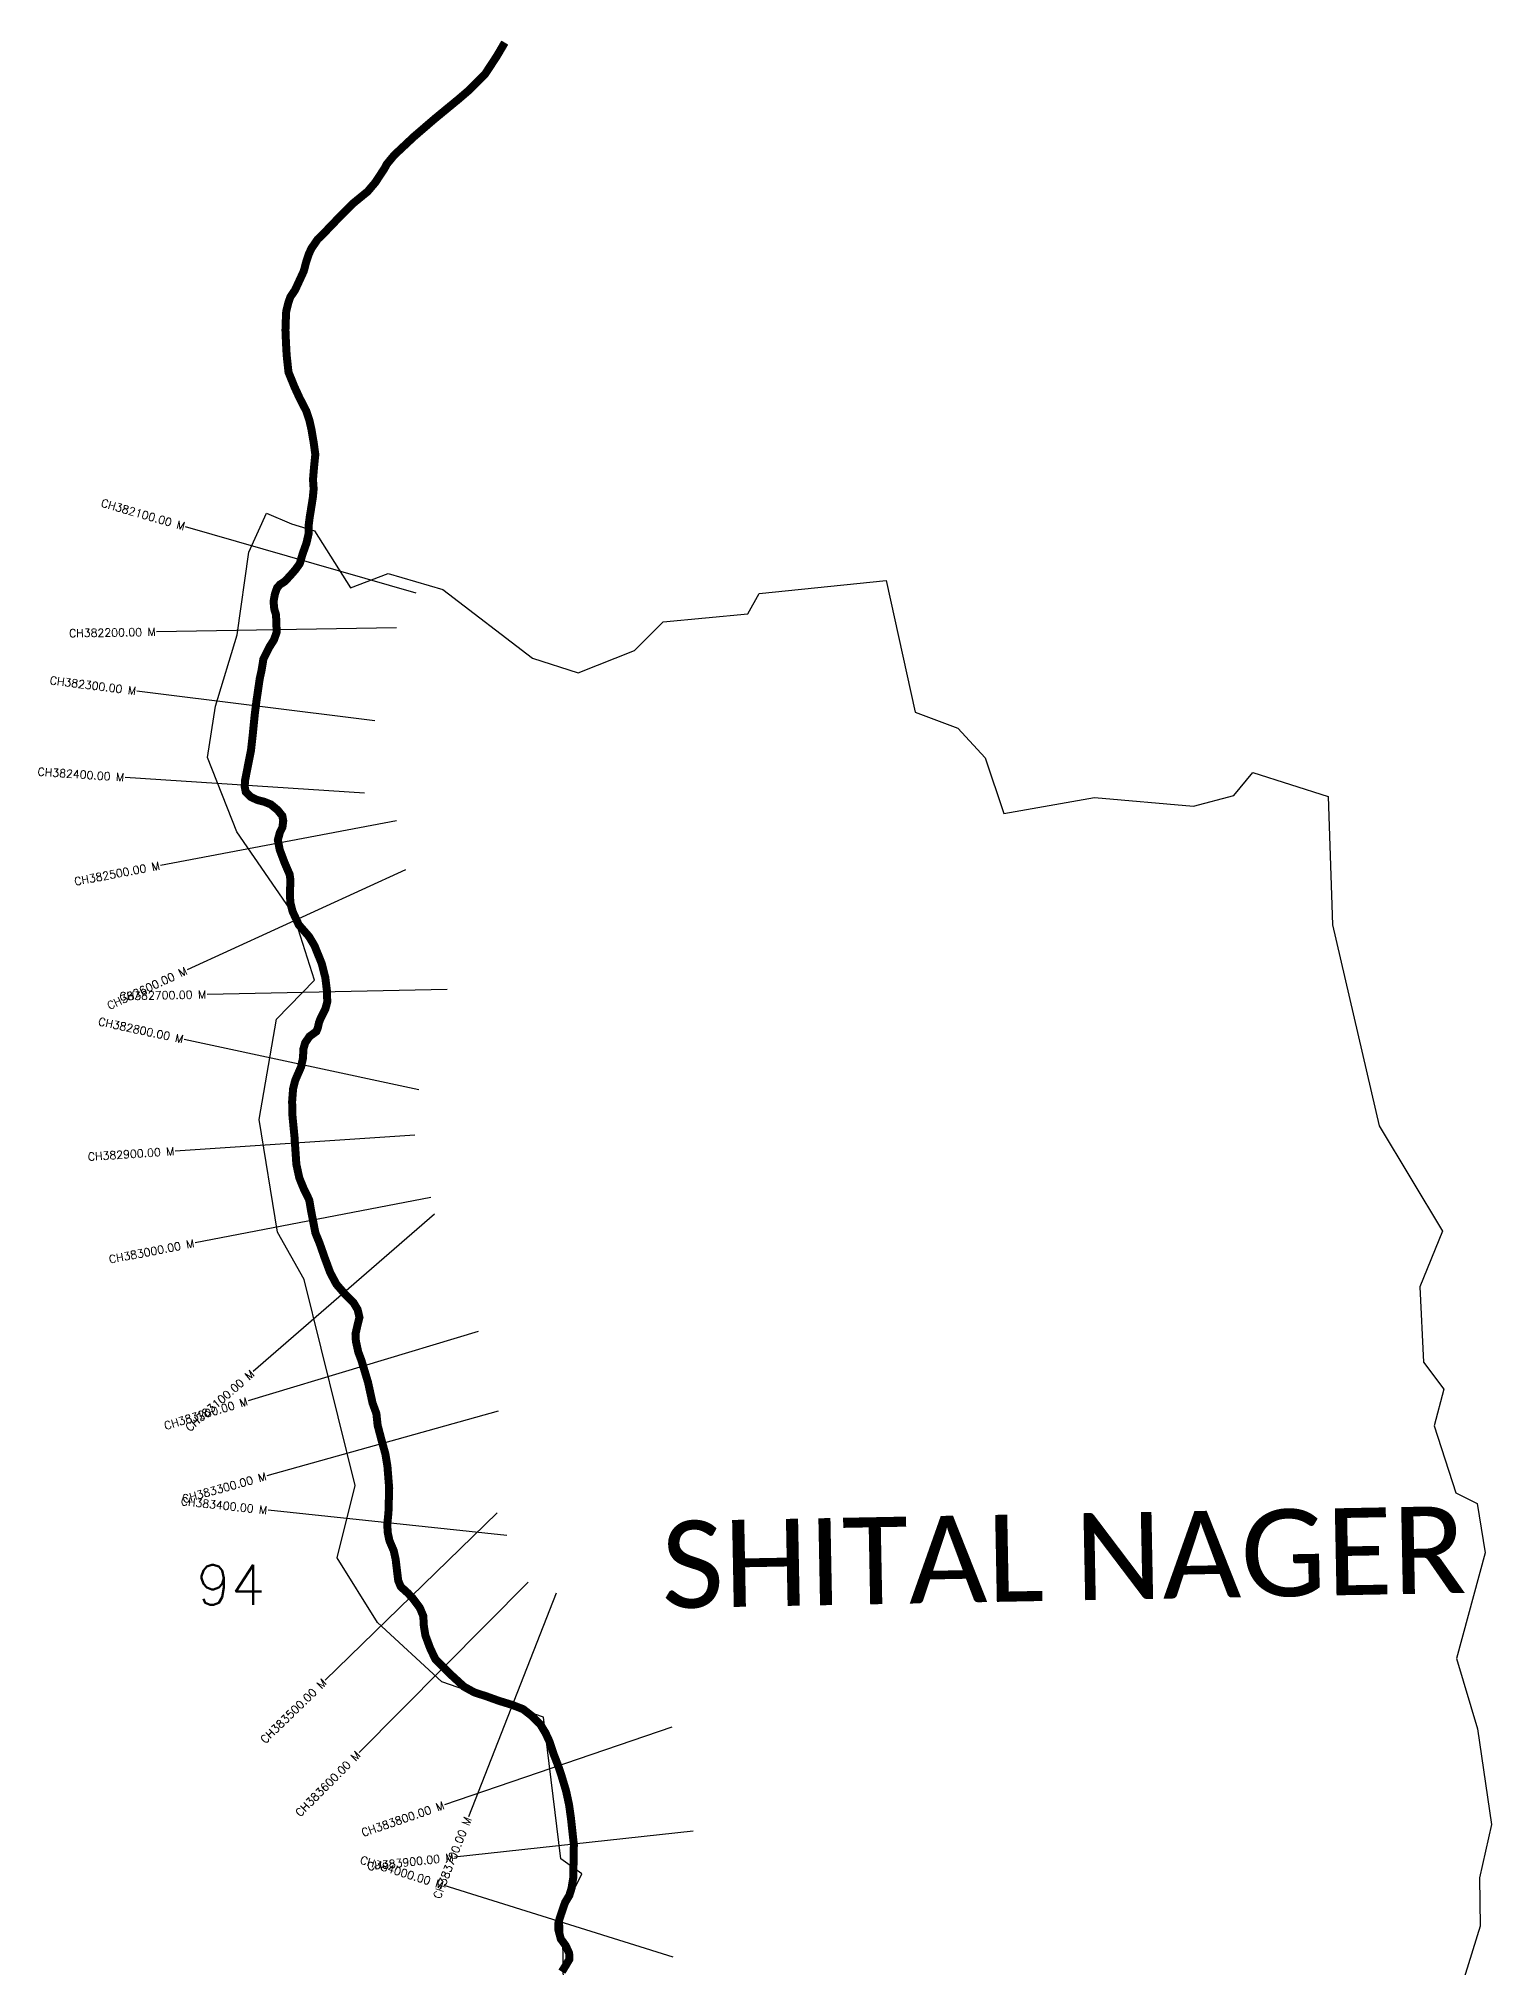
# Model space of a CAD drawing. Header units: metres. Extents: x 299731 to 302559, y 1953146 to 1957737.
# Drawn here: x 299731 to 301547, y 1955327 to 1957737 of the extents above; entities that cross this region are included whole.
import ezdxf
from ezdxf.enums import TextEntityAlignment as Align

# ---------------------------------------------------------------- set-up
doc = ezdxf.new("R2010")
doc.units = ezdxf.units.M
doc.header["$MEASUREMENT"] = 0
for name, color, linetype in [('CS', 134, 'Continuous'), ('CSMark', 6, 'Continuous'), ('UNPROTECTED', 10, 'Continuous'), ('VILLAGE NAME', 250, 'Continuous')]:
    doc.layers.add(name, color=color, linetype=linetype)
doc.styles.get("Standard").update_dxf_attribs({"font": 'simplex.shx'})

msp = doc.modelspace()

# ---------------------------------------------------------------- linework, layer by layer
at = {"color": 6, "flags": 128}
for points in [[(300387.5, 1955272.8), (300385.8, 1955395), (300409.9, 1955443.7), (300383.9, 1955462.5), (300362.2, 1955639.8), (300235.2, 1955683.8), (300154.6, 1955757.8), (300104.4, 1955838.8), (300126.9, 1955929.3), (300063.1, 1956186.5), (300029.9, 1956245.8), (300006.7, 1956386.4), (300028.7, 1956511.8), (300076, 1956560.8), (300049.8, 1956643), (299979.1, 1956746), (299942.2, 1956838.8), (299952.2, 1956903.2), (299979.5, 1956992.3), (299993.9, 1957095.7), (300015.8, 1957144.2), (300047.4, 1957131), (300076.1, 1957122.3), (300121.1, 1957050.9), (300168.2, 1957068.9), (300236.2, 1957049.1), (300348.4, 1956963.1), (300405.5, 1956944.6), (300476, 1956972.6), (300511.9, 1957008.3), (300617.5, 1957018.5), (300631.7, 1957044.1), (300790.4, 1957060), (300826.8, 1956895.8), (300880.1, 1956875.6), (300914, 1956838.5), (300937.6, 1956768.9), (301050.9, 1956788.8), (301174.6, 1956778.1), (301224.7, 1956791.6), (301248.4, 1956820.1)], [(301248.4, 1956820.1), (301342.7, 1956790.4)], [(301342.7, 1956790.4), (301348.3, 1956630), (301406.5, 1956378.8), (301485.4, 1956246.9), (301457.3, 1956177.5), (301461.8, 1956083.2), (301487.1, 1956049.6), (301475.1, 1956003.6), (301502.3, 1955920), (301529, 1955906.8), (301539.1, 1955845.2), (301503.3, 1955713), (301529.4, 1955625.1), (301546.7, 1955505.6), (301531.7, 1955438.8), (301532.8, 1955378.3), (301488.8, 1955237.4)]]:
    msp.add_lwpolyline(points, dxfattribs=at)
at = {"layer": 'CS'}
for p, q in [((300203.1, 1957044.2), (299914.8, 1957127.3)), ((300178.5, 1957000.9), (299878.6, 1956996)), ((300151.5, 1956884.6), (299853.9, 1956922)), ((300138.5, 1956794.5), (299839.2, 1956814.1)), ((300178.3, 1956759.8), (299883.5, 1956704.2)), ((300189.8, 1956698.5), (299917, 1956573.6)), ((300241.6, 1956548.9), (299941.7, 1956542.9)), ((300206.4, 1956423.6), (299913.1, 1956486.5)), ((300201.2, 1956367.1), (299901.8, 1956347.1)), ((300221.3, 1956289.1), (299926.7, 1956232.3)), ((300226.1, 1956268.1), (299999.5, 1956071.5)), ((300280.4, 1956121.6), (299993.2, 1956035)), ((300305.4, 1956021.9), (300016.5, 1955941.3)), ((300316.3, 1955866.6), (300017.9, 1955898.2)), ((300304.2, 1955895.1), (300089.2, 1955685.8)), ((300342.8, 1955808.5), (300131.6, 1955595.5)), ((300377.9, 1955794.6), (300268.4, 1955515.3)), ((300522.5, 1955627.3), (300238.6, 1955530.2)), ((300549.1, 1955497.2), (300250.8, 1955464.8)), ((300524.4, 1955339.6), (300238.1, 1955429.1))]:
    msp.add_line(p, q, dxfattribs=at)
at = {"layer": 'UNPROTECTED', "const_width": 10, "flags": 128}
msp.add_lwpolyline([(300313.8, 1957732.4), (300304, 1957715.7), (300295.3, 1957702.4), (300288.7, 1957692.4), (300270, 1957673.7), (300255.9, 1957661.6), (300226, 1957637), (300200, 1957614.6), (300175.4, 1957591.5), (300166.2, 1957580.3), (300163.6, 1957575.3), (300151.9, 1957557.5), (300142.3, 1957546.2), (300124.3, 1957531.5), (300111.1, 1957518.5), (300087.9, 1957494.3), (300080, 1957486.6), (300072.1, 1957475.1), (300068.7, 1957467.7), (300065.3, 1957457.2), (300062.6, 1957446.8), (300051.6, 1957423), (300045.8, 1957414.5), (300043, 1957406.2), (300040.6, 1957396.2), (300040, 1957383.2), (300039.7, 1957372.8), (300040.3, 1957358), (300041.2, 1957341.5), (300043.5, 1957320.4), (300051.1, 1957301.8), (300057.3, 1957288.3), (300065.7, 1957272), (300069.5, 1957260.7), (300072.1, 1957249.4), (300075, 1957232.3), (300077, 1957217.6), (300075.4, 1957201.8), (300074.1, 1957186.4), (300074.9, 1957174.6), (300073.9, 1957163.8), (300072.4, 1957154.2), (300070, 1957139.3), (300068.8, 1957130.1), (300068.6, 1957118.6), (300066, 1957107.1), (300061, 1957093), (300057.6, 1957081.3), (300052, 1957073.5), (300045.5, 1957066.1), (300038.8, 1957058.9), (300033.1, 1957055.3), (300029.3, 1957051.2), (300026.5, 1957043.3), (300024.8, 1957033.8), (300025.7, 1957024.5), (300027.8, 1957017.6), (300028.4, 1957007.5), (300028.6, 1956995.3), (300025.4, 1956986.1), (300019.6, 1956977), (300012.1, 1956961.9), (300009.8, 1956947.6), (300007.6, 1956937.9), (300003.5, 1956909.9), (300001.3, 1956892.6), (299998.7, 1956866.5), (299996.6, 1956847.8), (299992.3, 1956826.2), (299989.3, 1956810.8), (299988.7, 1956802.8), (299990.1, 1956795.8), (299996.2, 1956789.7), (300004.4, 1956785.9), (300013.5, 1956783.5), (300021.4, 1956780.3), (300029.8, 1956773.4), (300035.8, 1956766), (300036.9, 1956759.9), (300035.9, 1956751.7), (300032.7, 1956745.3), (300030.2, 1956735.9), (300032.5, 1956723.8), (300038.4, 1956707.9), (300044.9, 1956692.9), (300045.9, 1956685.8), (300045.3, 1956670.4), (300045.7, 1956658.1), (300048.7, 1956646.3), (300056.3, 1956629.9), (300069, 1956615.4), (300076, 1956603.7), (300085.2, 1956581), (300089.5, 1956563.9), (300091.6, 1956546.7), (300091.9, 1956533.4), (300089.5, 1956524.5), (300083.5, 1956512.6), (300081.6, 1956507.7), (300080.2, 1956501.3), (300078.3, 1956496.6), (300069.8, 1956490.4), (300064.3, 1956482.4), (300062.1, 1956474.6), (300061.6, 1956463.4), (300059.2, 1956452.3), (300052, 1956435.8), (300049.2, 1956424.7), (300048, 1956409), (300048.5, 1956390.2), (300051, 1956364.8), (300053.3, 1956330.6), (300057, 1956313.6), (300062.4, 1956300.3), (300069.4, 1956286), (300071.8, 1956272.1), (300077.1, 1956244.8), (300082.4, 1956231.8), (300088.6, 1956214.1), (300095.6, 1956195.2), (300103.4, 1956180.6), (300113.8, 1956168.6), (300124.5, 1956158), (300129.8, 1956149.2), (300132.2, 1956139.3), (300129.8, 1956129.9), (300127.2, 1956118.4), (300127.7, 1956109.6), (300130.6, 1956096.3), (300134.7, 1956085.2), (300142.9, 1956058), (300148.5, 1956032.3), (300153.3, 1956019.1), (300154.9, 1956004.3), (300159.6, 1955986.4), (300164.6, 1955968.4), (300167.1, 1955953.2), (300169.3, 1955925.9), (300168.4, 1955895), (300166.9, 1955880.7), (300167.5, 1955870.3), (300169.6, 1955860.3), (300175, 1955847.6), (300177.4, 1955836.8), (300179.6, 1955818.5), (300180.6, 1955810.3), (300183.8, 1955802.7), (300192.3, 1955795), (300198.3, 1955788.8), (300207.6, 1955776.3), (300212, 1955765.9), (300212.5, 1955754.5), (300214.6, 1955741.7), (300220.4, 1955726.1), (300227, 1955712.1), (300248, 1955691.3), (300262.7, 1955677.8), (300275.5, 1955670.7), (300291.4, 1955665.5), (300306.3, 1955660.1), (300322.9, 1955655), (300336.6, 1955649.7), (300347.6, 1955641.1), (300358, 1955630.9), (300364.5, 1955620.2), (300369.6, 1955609.3), (300374.4, 1955594.6), (300380, 1955580.2), (300384.2, 1955568), (300390.4, 1955547.3), (300394.1, 1955530.2), (300396.4, 1955513.9), (300400.1, 1955480.1), (300399.6, 1955452.3), (300399.4, 1955439.2), (300397.2, 1955425.8), (300394.4, 1955416.8), (300389.1, 1955408), (300383.9, 1955392.9), (300380.9, 1955383.2), (300380.8, 1955373.8), (300383.8, 1955362.4), (300389.9, 1955354.2), (300394.2, 1955344.7), (300394.5, 1955337.1), (300389.6, 1955328.8), (300385.1, 1955321.5)], dxfattribs=at)

# ---------------------------------------------------------------- texts
at = {"insert": (299928.5, 1955830.2), "char_height": 50, "attachment_point": 1}
msp.add_mtext_dynamic_manual_height_columns('94', width=70.183, gutter_width=1, heights=[0], dxfattribs=at)
at = {"layer": 'CSMark'}
for s, rotation, p in [('CH382100.00 M', 343.9144, (299913.9, 1957127.6)), ('CH382200.00 M', 0.9338, (299877.6, 1956996)), ('CH382300.00 M', 352.8302, (299852.9, 1956922.1)), ('CH382400.00 M', 356.25, (299838.2, 1956814.2)), ('CH382500.00 M', 10.6838, (299882.5, 1956704)), ('CH382600.00 M', 24.614, (299916.1, 1956573.2)), ('CH382700.00 M', 1.1472, (299940.7, 1956542.9)), ('CH382800.00 M', 347.8991, (299912.1, 1956486.7)), ('CH382900.00 M', 3.819, (299900.9, 1956347.1)), ('CH383000.00 M', 10.9166, (299925.7, 1956232.1)), ('CH383100.00 M', 40.9336, (299998.7, 1956070.8)), ('CH383200.00 M', 16.7772, (299992.2, 1956034.7)), ('CH383300.00 M', 15.5868, (300015.5, 1955941)), ('CH383400.00 M', 353.9569, (300016.9, 1955898.3)), ('CH383500.00 M', 44.2348, (300088.5, 1955685.1)), ('CH383600.00 M', 45.2404, (300130.9, 1955594.8)), ('CH383800.00 M', 18.8754, (300237.7, 1955529.9)), ('CH383700.00 M', 68.5988, (300268, 1955514.4)), ('CH384000.00 M', 342.6358, (300237.1, 1955429.4)), ('CH383900.00 M', 6.1893, (300249.8, 1955464.7))]:
    msp.add_text(s, height=10, rotation=rotation, dxfattribs=at).set_placement(p, align=Align.MIDDLE_RIGHT)
at = {"layer": 'VILLAGE NAME', "insert": (300508.4, 1955884.4), "char_height": 108.748, "attachment_point": 1, "rotation": 1.1028}
msp.add_mtext_dynamic_manual_height_columns('{\\fCalibri|b0|i0|c0|p34;SHITAL NAGER}', width=1571.314, gutter_width=543.7, heights=[0], dxfattribs=at)

doc.saveas('drawing.dxf')
